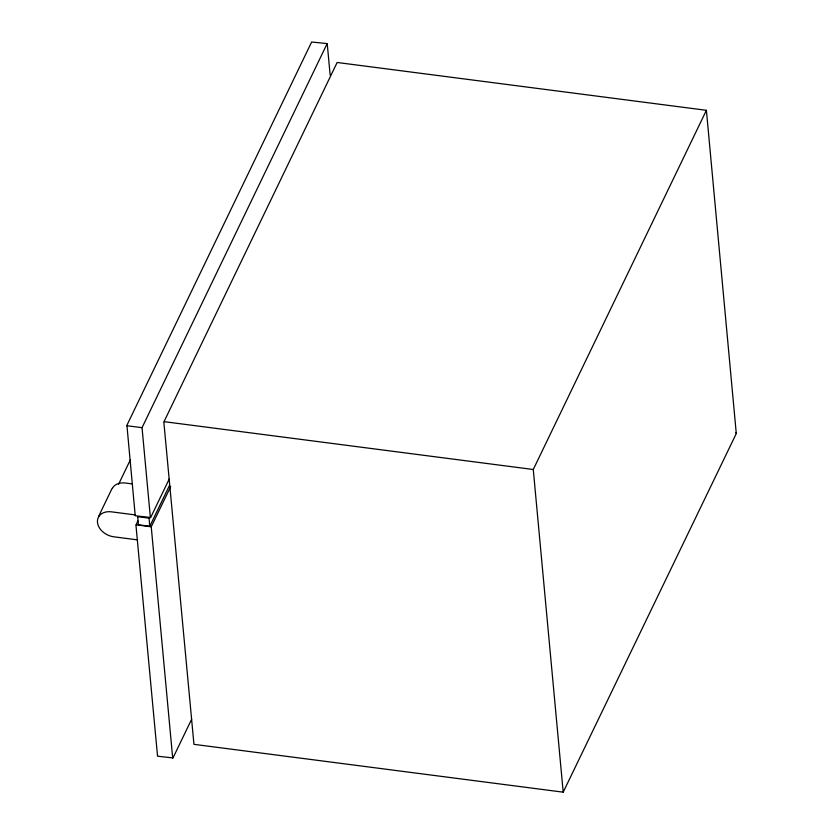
<?xml version="1.0" encoding="UTF-8"?>
<svg xmlns="http://www.w3.org/2000/svg" width="834" height="834" viewBox="0 0 834 834"><rect width="100%" height="100%" fill="white"/><g stroke="black" fill="none" stroke-linecap="round" stroke-linejoin="round"><path stroke-width="1.25" d="M169.323 478.82L150.683 517.497L135.233 515.756L126.914 425.267L311.635 42.023L326.574 43.524L327.282 44.15M191.632 719.252L172.992 757.929L157.543 756.188L135.963 525.337L137.808 520.875M169.583 485.232L149.839 526.191L138.413 524.826L137.673 516.475M164.017 421.67L337.144 62.477L706.398 110.307L736.286 433.565L563.2 792.164L193.947 744.335L163.86 422.338L164.663 421.733L533.27 469.5L706.398 110.307M150.391 517.726L142.041 427.675L327.084 43.764M149.713 526.285L149.077 517.956M172.701 758.148L151.235 526.796L170.72 486.535M563.2 792.164L533.27 469.5M98.558 516.475L112.131 488.317M118.564 484.304L130.427 459.701M735.682 432.898L736.328 432.961M126.883 425.715L142.041 427.675M137.652 516.673L148.952 518.143M136.078 524.836L151.235 526.796M131.584 483.835L125.329 483.022A15.846 11.77 25.7 0 0 112.486 488.099M135.244 514.912L111.443 511.836A15.846 11.77 25.7 0 0 97.474 522.355A15.846 11.77 25.7 0 0 113.758 536.794L137.558 539.879M327.397 45.443L330.16 75.164"/></g></svg>
